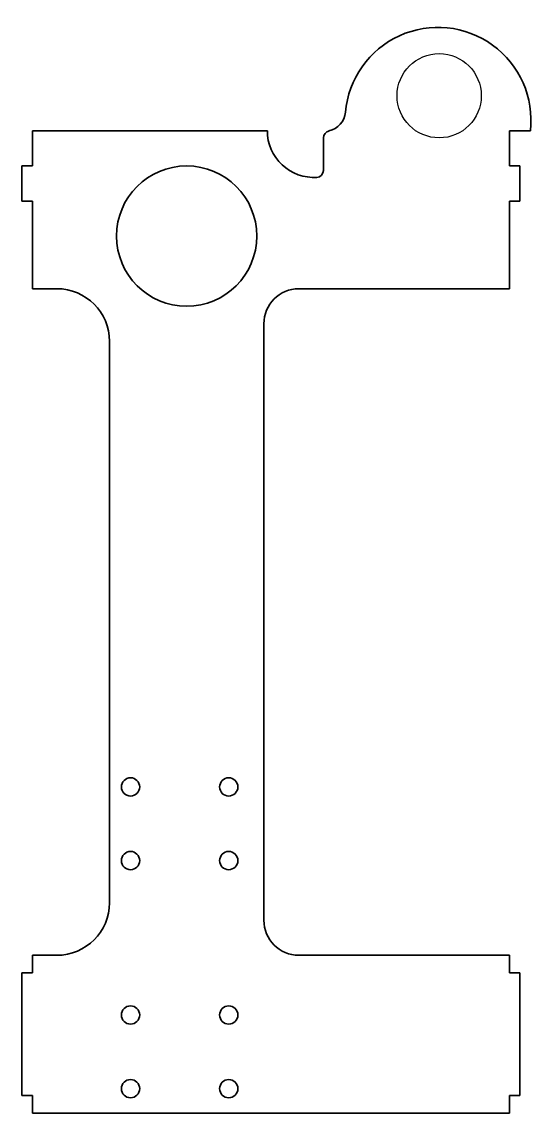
# Model space of a CAD drawing. Header units: inches. Extents: x 0 to 146, y 0 to 311.
import ezdxf

# ---------------------------------------------------------------- set-up
doc = ezdxf.new("R2010")
doc.units = ezdxf.units.IN
doc.header["$MEASUREMENT"] = 0
doc.layers.add('SIMUMAK Visible (ISO)', color=7, linetype='Continuous', lineweight=35)

# ---------------------------------------------------------------- blocks, each defined once
blk = doc.blocks.new('CD-IND-30-MEDA-02')
blk.add_circle((119, 290), 12)
at = {"layer": 'SIMUMAK Visible (ISO)'}
for p, q in [((3, 280), (70, 280)), ((3, 280), (3, 270)), ((139, 280), (139, 270)), ((139, 280), (145, 280)), ((86, 278), (86, 268.74)), ((0, 270), (3, 270)), ((0, 260), (0, 270)), ((142, 270), (139, 270)), ((142, 260), (142, 270)), ((0, 260), (3, 260)), ((3, 260), (3, 235)), ((139, 260), (139, 235)), ((139, 260), (142, 260)), ((3, 235), (10, 235)), ((79, 235), (139, 235)), ((69, 55), (69, 225)), ((25, 60), (25, 220)), ((3, 45), (3, 40)), ((3, 45), (10, 45)), ((139, 45), (79, 45)), ((139, 40), (139, 45)), ((3, 40), (0, 40)), ((0, 5), (0, 40)), ((142, 40), (139, 40)), ((142, 5), (142, 40)), ((0, 5), (3, 5)), ((3, 5), (3, 0)), ((139, 0), (139, 5)), ((139, 5), (142, 5)), ((139, 0), (3, 0))]:
    blk.add_line(p, q, dxfattribs=at)
for centre, radius in [((47, 250), 20), ((31, 93), 2.6), ((59, 93), 2.6), ((31, 72), 2.6), ((59, 72), 2.6), ((31, 28), 2.6), ((59, 28), 2.6), ((31, 7), 2.6), ((59, 7), 2.6)]:
    blk.add_circle(centre, radius, dxfattribs=at)
for centre, radius, start, end in [((118.67, 283), 26.5, 353.4998, 175.0299), ((86.29, 285.82), 6, 282.3235, 355.0299), ((84, 268.74), 2, 273.6529, 0), ((10, 220), 15, 0, 90), ((79, 225), 10, 90, 180), ((10, 60), 15, 270, 0), ((79, 55), 10, 180, 270)]:
    blk.add_arc(centre, radius, start, end, dxfattribs=at)
at = {"layer": 'SIMUMAK Visible (ISO)', "extrusion": (0, 0, -1)}
for centre, radius, start, end in [((-83.28, 280), 13.28, 266.3471, 0), ((-88, 278), 2, 0, 77.6765)]:
    blk.add_arc(centre, radius, start, end, dxfattribs=at)

msp = doc.modelspace()

# ---------------------------------------------------------------- block references
msp.add_blockref('CD-IND-30-MEDA-02', (0, 0))

doc.saveas('drawing.dxf')
